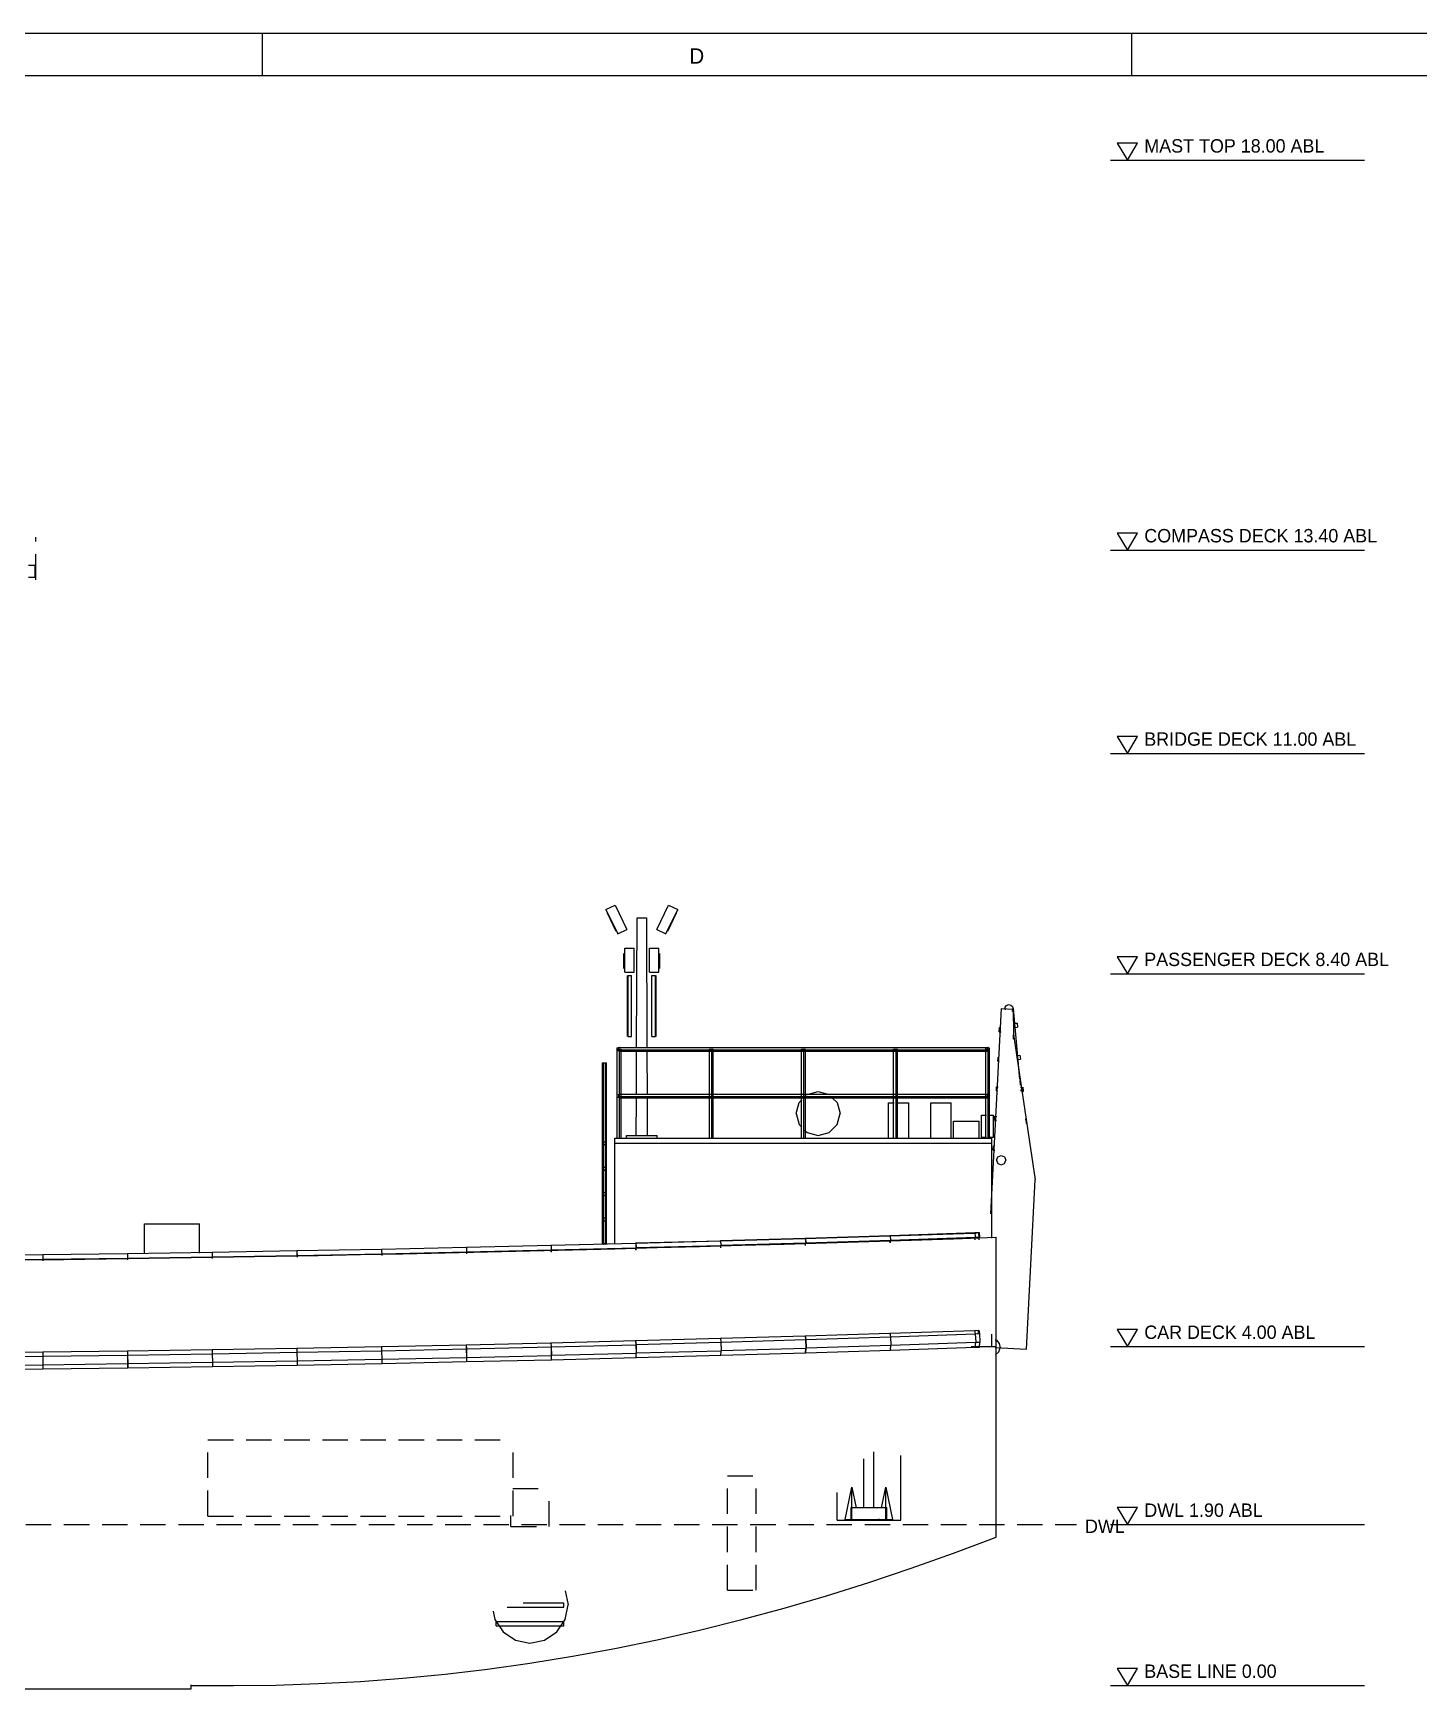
# Model space of a CAD drawing. Extents: x 5 to 836, y 5 to 589.
# Drawn here: x 290.9 to 454.4, y 393.6 to 589 of the extents above; entities that cross this region are included whole.
import ezdxf
from ezdxf.enums import TextEntityAlignment as Align

# ---------------------------------------------------------------- set-up
doc = ezdxf.new("R2010")
doc.units = 0
doc.linetypes.add('DASHED', pattern=[4.5, 3, -1.5])
for name, color, linetype in [('DETAIL', 8, 'CONTINUOUS'), ('DIM', 3, 'CONTINUOUS'), ('FRAME', 7, 'CONTINUOUS'), ('MARKING', 4, 'DASHED'), ('OUTLINE', 7, 'CONTINUOUS'), ('TEXT', 7, 'CONTINUOUS'), ('THIN', 7, 'CONTINUOUS'), ('WATERLINE', 4, 'DASHED')]:
    doc.layers.add(name, color=color, linetype=linetype)

msp = doc.modelspace()

# ---------------------------------------------------------------- linework, layer by layer
at = {"layer": 'DETAIL'}
for p, q in [((290.3, 526.2), (291.1, 526.2)), ((291.1, 524.8), (291.1, 526.2)), ((290.3, 524.8), (291.1, 524.8)), ((358.46, 485.58), (359.54, 486.1)), ((358.46, 485.58), (359.86, 482.7)), ((359.54, 486.1), (360.94, 483.22)), ((362.15, 484.6), (363.25, 484.6)), ((364.46, 483.22), (365.86, 486.1)), ((365.54, 482.7), (366.94, 485.58)), ((365.86, 486.1), (366.94, 485.58)), ((359.86, 482.7), (360.94, 483.22)), ((364.46, 483.22), (365.54, 482.7)), ((360.7, 481), (361.8, 481)), ((360.7, 478.2), (360.7, 481)), ((361.8, 478.2), (361.8, 481)), ((363.6, 481), (364.7, 481)), ((363.6, 478.2), (363.6, 481)), ((364.7, 478.2), (364.7, 481)), ((360.7, 478.2), (361.8, 478.2)), ((361.1, 477.8), (361.5, 477.8)), ((361.1, 470.6), (361.1, 477.8)), ((361.5, 470.6), (361.5, 477.8)), ((363.6, 478.2), (364.7, 478.2)), ((363.9, 477.8), (364.3, 477.8)), ((363.9, 470.6), (363.9, 477.8)), ((364.3, 470.6), (364.3, 477.8)), ((403.9, 449.66), (405.13, 473.89)), ((405.13, 473.89), (406.53, 473.82)), ((405.33, 473.81), (405.33, 473.88)), ((405.53, 473.8), (405.58, 474.06)), ((405.53, 473.8), (405.67, 473.82)), ((405.58, 474.06), (405.74, 474.26)), ((405.74, 474.26), (405.99, 474.35)), ((405.99, 474.35), (406.24, 474.3)), ((406.24, 474.3), (406.44, 474.14)), ((406.4, 473.54), (406.48, 473.64)), ((406.44, 474.14), (406.53, 473.89)), ((406.46, 473.89), (406.53, 473.89)), ((406.48, 473.64), (406.53, 473.89)), ((406.53, 473.89), (407.29, 465.54)), ((406.53, 473.82), (406.58, 470.82)), ((404.89, 471.15), (404.92, 471.65)), ((404.89, 471.15), (405.09, 471.14)), ((404.92, 471.65), (405.05, 471.65)), ((406.61, 471.96), (406.63, 471.64)), ((406.63, 471.64), (407.03, 471.68)), ((406.65, 472.15), (406.99, 472.18)), ((406.99, 472.18), (407.03, 471.68)), ((359.8, 469.25), (360.08, 469.34)), ((359.8, 458.6), (359.8, 469.25)), ((359.8, 469.1), (360.25, 469.1)), ((360, 468.85), (360, 469.3)), ((360, 469.3), (403.5, 469.3)), ((360, 469.02), (403.5, 469.02)), ((360.08, 469.34), (360.15, 469.24)), ((360.08, 458.6), (360.08, 469.1)), ((360.25, 458.6), (360.25, 469.1)), ((361.1, 470.6), (361.5, 470.6)), ((363.9, 470.6), (364.3, 470.6)), ((370.67, 469.1), (371.13, 469.1)), ((370.67, 458.6), (370.67, 469.1)), ((370.95, 458.6), (370.95, 469.1)), ((371.13, 458.6), (371.13, 469.1)), ((381.55, 469.1), (382, 469.1)), ((381.55, 458.6), (381.55, 469.1)), ((381.83, 458.6), (381.83, 469.1)), ((382, 458.6), (382, 469.1)), ((392.42, 469.1), (392.87, 469.1)), ((392.42, 458.6), (392.42, 469.1)), ((392.7, 458.6), (392.7, 469.1)), ((392.87, 458.6), (392.87, 469.1)), ((403.3, 469.25), (403.58, 469.34)), ((403.3, 458.6), (403.3, 469.25)), ((403.3, 469.1), (403.75, 469.1)), ((403.5, 468.85), (403.5, 469.3)), ((403.58, 469.34), (403.75, 469.1)), ((403.58, 468.86), (403.75, 469.1)), ((403.58, 458.6), (403.58, 469.1)), ((403.75, 458.6), (403.75, 469.1)), ((406.55, 470.26), (406.58, 470.82)), ((406.58, 470.82), (409.11, 453.67)), ((358.05, 467.5), (358.55, 467.5)), ((358.05, 446.03), (358.05, 467.5)), ((358.18, 446.03), (358.18, 467.5)), ((358.42, 446.03), (358.42, 467.5)), ((358.55, 446.03), (358.55, 467.5)), ((359.8, 468.95), (359.85, 468.93)), ((360, 468.85), (403.5, 468.85)), ((403.3, 468.95), (403.58, 468.86)), ((404.71, 467.66), (404.74, 468.16)), ((404.71, 467.66), (404.85, 467.65)), ((404.74, 468.16), (404.87, 468.15)), ((406.93, 468.36), (407.33, 468.39)), ((406.93, 468.36), (406.96, 468.11)), ((407.04, 467.87), (407.38, 467.9)), ((407.33, 468.39), (407.38, 467.9)), ((407.3, 465.4), (407.35, 464.84)), ((359.8, 463.75), (359.85, 463.77)), ((359.8, 463.45), (359.85, 463.43)), ((360, 463.8), (403.5, 463.8)), ((360, 463.35), (360, 463.8)), ((360, 463.52), (403.5, 463.52)), ((360, 463.35), (403.5, 463.35)), ((381.25, 462.8), (381.58, 463.13)), ((382.15, 463.7), (382.2, 463.75)), ((382.2, 463.75), (383.5, 464.1)), ((383.5, 464.1), (384.8, 463.75)), ((384.8, 463.75), (384.85, 463.7)), ((385.18, 463.37), (385.75, 462.8)), ((403.3, 463.75), (403.58, 463.84)), ((403.3, 463.45), (403.58, 463.36)), ((403.5, 463.35), (403.5, 463.8)), ((403.58, 463.84), (403.75, 463.6)), ((403.58, 463.36), (403.75, 463.6)), ((404.54, 464.16), (404.56, 464.66)), ((404.54, 464.16), (404.67, 464.15)), ((404.56, 464.66), (404.76, 464.65)), ((407.4, 464.28), (407.42, 464.14)), ((407.41, 464.59), (407.68, 464.61)), ((407.52, 464.09), (407.72, 464.11)), ((407.68, 464.61), (407.72, 464.11)), ((380.9, 461.5), (381.25, 462.8)), ((380.9, 461.5), (381.25, 460.2)), ((385.75, 462.8), (386.1, 461.5)), ((385.75, 460.2), (386.1, 461.5)), ((391.8, 462.75), (392.47, 462.75)), ((392.8, 462.75), (394.2, 462.75)), ((396.8, 462.75), (399.2, 462.75)), ((402.8, 461.3), (403.36, 461.3)), ((402.8, 458.7), (402.8, 461.3)), ((403.64, 461.3), (404.2, 461.3)), ((404.2, 458.7), (404.2, 461.3)), ((404.36, 460.67), (404.38, 461.17)), ((404.38, 461.17), (404.58, 461.16)), ((381.25, 460.2), (381.58, 459.87)), ((381.91, 459.53), (382.2, 459.25)), ((382.2, 459.25), (383.5, 458.9)), ((383.5, 458.9), (384.8, 459.25)), ((384.8, 459.25), (385.75, 460.2)), ((399.5, 460.6), (402.5, 460.6)), ((399.5, 458.6), (399.5, 460.6)), ((402.5, 458.6), (402.5, 460.6)), ((404.36, 460.67), (404.56, 460.66)), ((407.95, 460.82), (408.02, 460.83)), ((408.02, 460.83), (408.07, 460.33)), ((358.1, 458), (358.2, 458.17)), ((358.1, 458), (358.2, 457.83)), ((358.2, 458.17), (358.4, 458.17)), ((358.2, 457.83), (358.4, 457.83)), ((358.4, 458.17), (358.5, 458)), ((358.4, 457.83), (358.5, 458)), ((359.5, 446.1), (359.5, 458.6)), ((359.5, 458.6), (404, 458.6)), ((359.5, 458), (404, 458)), ((360.9, 458.9), (364.5, 458.9)), ((360.9, 458.6), (360.9, 458.9)), ((364.5, 458.6), (364.5, 458.9)), ((402.8, 458.7), (403.36, 458.7)), ((403.64, 458.7), (404.2, 458.7)), ((404, 446.8), (404, 458.6)), ((404.18, 457.17), (404.21, 457.67)), ((404.21, 457.67), (404.34, 457.66)), ((404.18, 457.17), (404.38, 457.16)), ((404.55, 456), (404.71, 456.39)), ((404.55, 456), (404.71, 455.61)), ((404.71, 456.39), (405.1, 456.55)), ((404.71, 455.61), (405.1, 455.45)), ((405.1, 456.55), (405.49, 456.39)), ((405.1, 455.45), (405.49, 455.61)), ((405.49, 456.39), (405.65, 456)), ((405.49, 455.61), (405.65, 456)), ((358.1, 455), (358.2, 455.17)), ((358.1, 455), (358.2, 454.83)), ((358.2, 455.17), (358.4, 455.17)), ((358.2, 454.83), (358.4, 454.83)), ((358.4, 455.17), (358.5, 455)), ((358.4, 454.83), (358.5, 455)), ((404, 453.68), (404.03, 454.17)), ((404, 453.68), (404.14, 453.67)), ((404.03, 454.17), (404.16, 454.17)), ((408.09, 433.69), (409.11, 453.67)), ((358.1, 452), (358.2, 452.17)), ((358.1, 452), (358.2, 451.83)), ((358.2, 452.17), (358.4, 452.17)), ((358.2, 451.83), (358.4, 451.83)), ((358.4, 452.17), (358.5, 452)), ((358.4, 451.83), (358.5, 452)), ((304, 448.5), (310.5, 448.5)), ((304, 444.97), (304, 448.5)), ((310.5, 445.03), (310.5, 448.5)), ((358.1, 449), (358.2, 449.17)), ((358.1, 449), (358.2, 448.83)), ((358.2, 449.17), (358.4, 449.17)), ((358.2, 448.83), (358.4, 448.83)), ((358.4, 449.17), (358.5, 449)), ((358.4, 448.83), (358.5, 449)), ((331.99, 445.51), (341.99, 445.72)), ((341.99, 445.73), (351.99, 445.96)), ((341.99, 445.72), (351.99, 445.95)), ((341.99, 445.73), (342.01, 445.17)), ((341.99, 445.72), (342.01, 444.96)), ((341.99, 445.72), (341.99, 445.65)), ((351.98, 445.95), (361.98, 446.2)), ((351.99, 445.96), (352.01, 445.4)), ((352, 445.96), (362, 446.21)), ((352, 445.96), (352.01, 445.41)), ((352.01, 445.41), (362.01, 445.66)), ((358.13, 446.06), (358.2, 446.17)), ((358.2, 446.17), (358.4, 446.17)), ((358.4, 446.17), (358.47, 446.06)), ((361.98, 446.2), (371.98, 446.47)), ((361.98, 446.2), (362, 446.22)), ((361.98, 446.2), (361.98, 446.14)), ((361.98, 446.2), (361.98, 446.13)), ((362, 446.22), (372, 446.49)), ((362, 446.22), (362.02, 445.67)), ((362, 446.21), (362.01, 445.66)), ((362.01, 445.42), (362.01, 445.66)), ((362.02, 445.67), (372.02, 445.94)), ((362.02, 445.37), (362.02, 445.67)), ((371.97, 446.46), (381.97, 446.76)), ((371.97, 446.46), (372, 446.5)), ((371.98, 446.47), (372, 446.49)), ((371.98, 446.47), (371.98, 446.41)), ((372, 446.5), (382, 446.79)), ((372, 446.5), (372.03, 445.95)), ((372, 446.49), (372.02, 445.94)), ((372.02, 445.64), (372.03, 445.95)), ((372.02, 445.64), (372.02, 445.94)), ((372.03, 445.95), (382.03, 446.24)), ((381.96, 446.75), (391.96, 447.06)), ((381.96, 446.75), (382.01, 446.79)), ((381.97, 446.76), (382, 446.79)), ((382, 446.79), (382.03, 446.24)), ((382.01, 446.79), (392.01, 447.11)), ((382.01, 446.79), (382.04, 446.25)), ((382.02, 445.93), (382.04, 446.25)), ((382.02, 445.93), (382.03, 446.24)), ((382.04, 446.25), (392.04, 446.56)), ((391.96, 447.06), (401.96, 447.39)), ((391.96, 447.06), (392.01, 447.11)), ((391.96, 447.06), (392.01, 447.11)), ((392.01, 447.11), (402.01, 447.44)), ((392.01, 447.11), (392.04, 446.56)), ((392.01, 447.11), (392.05, 446.57)), ((392.02, 446.25), (392.04, 446.56)), ((392.03, 446.25), (392.05, 446.57)), ((392.05, 446.57), (402.05, 446.9)), ((401.95, 447.39), (402.01, 447.45)), ((401.95, 447.39), (401.95, 447.32)), ((401.95, 447.39), (402.14, 447.39)), ((401.96, 447.39), (402.01, 447.44)), ((401.96, 447.39), (401.96, 447.33)), ((402.01, 447.45), (402.51, 447.46)), ((402.01, 447.45), (402.05, 446.91)), ((402.01, 447.44), (402.05, 446.9)), ((402.03, 446.58), (402.05, 446.91)), ((402.03, 446.58), (402.05, 446.9)), ((402.05, 446.91), (402.55, 446.93)), ((402.39, 447.4), (402.45, 447.4)), ((402.45, 447.4), (402.51, 447.46)), ((402.45, 447.4), (402.46, 446.83)), ((402.46, 446.83), (402.48, 446.71)), ((402.51, 447.46), (402.55, 446.93)), ((402.53, 446.6), (402.55, 446.93)), ((282, 444.76), (292, 444.87)), ((282, 444.2), (292, 444.31)), ((291.99, 444.87), (301.99, 445)), ((292, 444.87), (292, 444.1)), ((292, 444.31), (302, 444.44)), ((292, 444.36), (292, 444.31)), ((301.99, 445), (311.99, 445.15)), ((301.99, 445), (302, 444.23)), ((302, 444.44), (312, 444.59)), ((302, 444.44), (302.01, 444.23)), ((311.99, 445.15), (321.99, 445.32)), ((311.99, 445.15), (312.01, 444.38)), ((311.99, 445.15), (312.01, 444.39)), ((312, 444.59), (322, 444.76)), ((321.99, 445.32), (331.99, 445.51)), ((321.99, 445.32), (322.01, 444.56)), ((321.99, 445.32), (322, 444.76)), ((322, 444.76), (332, 444.95)), ((331.99, 445.51), (332.01, 444.74)), ((332, 444.95), (342, 445.17)), ((342.01, 445.17), (352.01, 445.4)), ((342.01, 445.17), (342.01, 444.96)), ((352.01, 445.17), (352.01, 445.41)), ((352.01, 445.4), (352.01, 445.12)), ((391.96, 435.58), (401.96, 435.91)), ((401.95, 435.84), (401.96, 435.91)), ((401.95, 435.84), (401.96, 435.91)), ((401.96, 435.91), (402.46, 435.93)), ((401.96, 435.91), (402.06, 435.49)), ((401.96, 435.91), (402.06, 435.5)), ((402.41, 435.53), (402.46, 435.93)), ((402.46, 435.93), (402.56, 435.52)), ((311.98, 433.65), (321.98, 433.82)), ((321.98, 433.82), (331.98, 434.01)), ((321.98, 433.82), (322.02, 431.82)), ((321.98, 433.82), (321.99, 433.32)), ((331.98, 434.01), (341.98, 434.22)), ((331.98, 434.01), (332.02, 432.01)), ((341.98, 434.22), (351.98, 434.45)), ((341.98, 434.22), (342.02, 432.22)), ((341.98, 434.22), (341.98, 434.16)), ((341.98, 434.22), (341.99, 433.72)), ((341.99, 433.72), (351.99, 433.96)), ((351.97, 434.45), (361.97, 434.7)), ((351.97, 434.32), (351.97, 434.45)), ((351.97, 434.45), (352.01, 433.97)), ((351.98, 434.45), (351.98, 434.33)), ((351.98, 434.45), (351.99, 433.96)), ((351.99, 433.96), (352.02, 432.96)), ((352.01, 433.97), (362.01, 434.22)), ((352.01, 433.97), (352.03, 432.97)), ((361.97, 434.7), (371.97, 434.97)), ((361.97, 434.64), (361.97, 434.7)), ((361.97, 434.7), (362.01, 434.22)), ((361.97, 434.64), (361.97, 434.7)), ((361.97, 434.7), (362.02, 434.24)), ((362.01, 434.22), (362.03, 433.22)), ((362.02, 434.24), (372.02, 434.51)), ((362.02, 434.24), (362.05, 433.24)), ((371.96, 434.91), (371.97, 434.97)), ((371.97, 434.97), (381.97, 435.27)), ((371.97, 434.91), (371.97, 434.97)), ((371.97, 434.97), (372.02, 434.51)), ((371.97, 434.97), (372.03, 434.52)), ((372.02, 434.51), (372.05, 433.51)), ((372.03, 434.52), (382.03, 434.82)), ((372.03, 434.52), (372.06, 433.53)), ((372.06, 433.53), (382.06, 433.82)), ((381.96, 435.27), (391.96, 435.58)), ((381.96, 435.2), (381.97, 435.27)), ((381.96, 435.2), (381.96, 435.27)), ((381.96, 435.27), (382.04, 434.83)), ((381.97, 435.27), (382.03, 434.82)), ((382.03, 434.82), (382.06, 433.82)), ((382.03, 433.27), (382.06, 433.82)), ((382.04, 434.83), (392.04, 435.14)), ((382.04, 434.83), (382.08, 433.84)), ((382.04, 433.27), (382.08, 433.84)), ((382.08, 433.84), (392.08, 434.15)), ((391.95, 435.51), (391.96, 435.58)), ((391.96, 435.52), (391.96, 435.58)), ((391.96, 435.58), (392.04, 435.14)), ((391.96, 435.58), (392.06, 435.16)), ((392.04, 435.14), (392.08, 434.15)), ((392.04, 433.59), (392.1, 434.16)), ((392.04, 433.58), (392.08, 434.15)), ((392.04, 433.59), (402.04, 433.92)), ((392.06, 435.16), (402.06, 435.49)), ((392.06, 435.16), (392.1, 434.16)), ((392.1, 434.16), (402.1, 434.5)), ((401.55, 434), (404.5, 434)), ((402.03, 433.98), (402.04, 433.92)), ((402.03, 433.98), (402.04, 433.92)), ((402.04, 433.92), (402.1, 434.5)), ((402.04, 433.92), (402.11, 434.5)), ((402.04, 433.92), (402.54, 433.94)), ((402.06, 435.5), (402.56, 435.52)), ((402.06, 435.5), (402.11, 434.5)), ((402.06, 435.49), (402.1, 434.5)), ((402.11, 434.5), (402.61, 434.52)), ((402.51, 434.05), (402.54, 433.94)), ((402.54, 433.94), (402.61, 434.52)), ((402.56, 435.52), (402.61, 434.52)), ((404, 434), (404, 435.47)), ((404.42, 434.78), (404.54, 434.74)), ((404.42, 433.88), (408.09, 433.69)), ((404.54, 434.74), (404.89, 434.36)), ((404.84, 433.36), (405, 433.85)), ((404.89, 434.36), (405, 433.85)), ((281.99, 433.25), (291.99, 433.36)), ((281.99, 432.75), (291.99, 432.86)), ((282.01, 431.75), (292.01, 431.86)), ((291.99, 433.36), (301.99, 433.49)), ((291.99, 433.36), (292.01, 431.36)), ((291.99, 433.36), (291.99, 432.86)), ((291.99, 432.86), (301.99, 432.99)), ((292.01, 431.86), (302.01, 431.99)), ((292.01, 431.86), (292.01, 431.36)), ((301.98, 433.49), (311.98, 433.65)), ((301.98, 433.49), (302.02, 431.49)), ((301.99, 433.49), (302.01, 431.49)), ((301.99, 432.99), (311.99, 433.15)), ((302.01, 431.99), (312.01, 432.15)), ((311.98, 433.65), (312.02, 431.65)), ((311.99, 433.15), (321.99, 433.32)), ((312.01, 432.15), (322.01, 432.32)), ((321.99, 433.32), (331.99, 433.51)), ((322.01, 432.32), (332.01, 432.51)), ((322.01, 432.32), (322.02, 431.82)), ((322.02, 431.82), (332.02, 432.01)), ((331.99, 433.51), (341.99, 433.72)), ((332.01, 432.51), (342.01, 432.72)), ((332.02, 432.01), (342.02, 432.22)), ((341.99, 433.72), (342.02, 432.72)), ((342.02, 432.72), (352.02, 432.96)), ((342.02, 432.72), (342.02, 432.22)), ((342.02, 432.22), (352.02, 432.45)), ((342.02, 432.28), (342.02, 432.22)), ((352.02, 432.96), (352.02, 432.45)), ((352.02, 432.59), (352.03, 432.45)), ((352.02, 432.58), (352.02, 432.45)), ((352.03, 432.97), (362.03, 433.22)), ((352.03, 432.45), (352.03, 432.97)), ((352.03, 432.45), (362.03, 432.7)), ((362.02, 432.77), (362.03, 432.7)), ((362.02, 432.77), (362.03, 432.71)), ((362.03, 432.71), (362.05, 433.24)), ((362.03, 432.7), (362.03, 433.22)), ((362.03, 432.71), (372.03, 432.98)), ((362.05, 433.24), (372.05, 433.51)), ((372.02, 433.04), (372.03, 432.98)), ((372.02, 433.04), (372.03, 432.98)), ((372.03, 432.98), (372.06, 433.53)), ((372.03, 432.98), (372.05, 433.51)), ((372.03, 432.98), (382.03, 433.27)), ((382.01, 433.4), (382.03, 433.27)), ((382.01, 433.4), (382.04, 433.27)), ((382.04, 433.27), (392.04, 433.58)), ((392.03, 433.65), (392.04, 433.58)), ((392.03, 433.65), (392.04, 433.59)), ((404.46, 433.01), (404.84, 433.36)), ((404.5, 411.52), (404.5, 433.51)), ((282.01, 431.25), (292.01, 431.36)), ((292.01, 431.36), (302.01, 431.49)), ((302.02, 431.49), (312.02, 431.65)), ((312.02, 431.65), (322.02, 431.82)), ((388.9, 414.91), (388.9, 420.74)), ((390.1, 414.91), (390.1, 421.57)), ((393.25, 413.5), (393.25, 421.15)), ((385.75, 413.5), (385.75, 416.77)), ((386.7, 413.6), (387.5, 417.4)), ((387.5, 413.6), (387.5, 417.4)), ((387.5, 417.4), (388.01, 414.96)), ((390.99, 414.96), (391.5, 417.4)), ((391.5, 413.6), (391.5, 417.4)), ((391.5, 417.4), (392.3, 413.6)), ((387.4, 415), (391.6, 415)), ((387.4, 413.6), (387.4, 415)), ((391.6, 413.6), (391.6, 415)), ((385.75, 413.5), (393.25, 413.5)), ((386.7, 413.6), (392.3, 413.6)), ((388.29, 413.67), (388.3, 413.6)), ((390.7, 413.6), (390.71, 413.67)), ((346.82, 403.25), (353.5, 403.25)), ((348.7, 403.75), (353.5, 403.75)), ((353.5, 403.25), (353.5, 403.75)), ((345.5, 401.55), (353.5, 401.55)), ((345.5, 401.05), (345.5, 401.55)), ((345.5, 401.05), (353.5, 401.05)), ((353.5, 401.05), (353.5, 401.55)), ((149.5, 393.6), (309.5, 393.6)), ((309.5, 393.6), (309.5, 394.07))]:
    msp.add_line(p, q, dxfattribs=at)
at = {"layer": 'DIM'}
for p, q in [((421.2, 576), (418.8, 576)), ((418.8, 576), (420, 574)), ((420, 574), (421.2, 576)), ((418, 574), (448, 574)), ((421.2, 530), (418.8, 530)), ((418.8, 530), (420, 528)), ((420, 528), (421.2, 530)), ((418, 528), (448, 528)), ((421.2, 506), (418.8, 506)), ((418.8, 506), (420, 504)), ((420, 504), (421.2, 506)), ((418, 504), (448, 504)), ((421.2, 480), (418.8, 480)), ((418.8, 480), (420, 478)), ((420, 478), (421.2, 480)), ((418, 478), (448, 478)), ((421.2, 436), (418.8, 436)), ((418.8, 436), (420, 434)), ((420, 434), (421.2, 436)), ((418, 434), (448, 434)), ((421.2, 415), (418.8, 415)), ((418.8, 415), (420, 413)), ((420, 413), (421.2, 415)), ((418, 413), (448, 413)), ((421.2, 396), (418.8, 396)), ((418.8, 396), (420, 394)), ((420, 394), (421.2, 396)), ((418, 394), (448, 394))]:
    msp.add_line(p, q, dxfattribs=at)
at = {"layer": 'FRAME'}
msp.add_line((10, 584), (831, 584), dxfattribs=at)
at = {"layer": 'MARKING'}
for p, q in [((291.2, 524.5), (291.2, 529.5)), ((311.5, 414), (311.5, 423)), ((311.5, 423), (347.5, 423)), ((347.5, 414), (347.5, 423)), ((372.8, 405.25), (372.8, 418.75)), ((372.8, 418.75), (376.2, 418.75)), ((376.2, 405.25), (376.2, 418.75)), ((347.46, 417.25), (351.75, 417.25)), ((351.75, 412.75), (351.75, 417.25)), ((311.5, 414), (347.5, 414)), ((347.25, 412.75), (347.25, 414.07)), ((347.25, 412.75), (351.75, 412.75)), ((372.8, 405.25), (376.2, 405.25))]:
    msp.add_line(p, q, dxfattribs=at)
at = {"layer": 'OUTLINE'}
for p, q in [((358.59, 485.19), (359.63, 483.03)), ((362.09, 469.22), (362.15, 484.6)), ((363.25, 484.6), (363.31, 469.22)), ((365.77, 483.03), (366.81, 485.19)), ((360.58, 478.6), (360.58, 480.4)), ((364.82, 478.6), (364.82, 480.4)), ((361.02, 470.6), (361.02, 477.8)), ((364.38, 470.6), (364.38, 477.8)), ((362.07, 463.7), (362.09, 468.87)), ((363.31, 468.87), (363.33, 463.7)), ((362.05, 458.81), (362.07, 463.35)), ((363.33, 463.35), (363.35, 458.81)), ((391.8, 458.53), (391.8, 462.75)), ((394.2, 458.53), (394.2, 462.75)), ((396.8, 458.53), (396.8, 462.75)), ((399.2, 458.53), (399.2, 462.75)), ((354.5, 445.41), (359.5, 445.54)), ((359.5, 445.54), (364.5, 445.67)), ((364.5, 445.67), (369.5, 445.81)), ((369.5, 445.81), (374.5, 445.95)), ((374.5, 445.95), (379.5, 446.09)), ((379.5, 446.09), (384.5, 446.24)), ((384.5, 446.24), (389.5, 446.4)), ((389.5, 446.4), (394.5, 446.56)), ((394.5, 446.56), (399.5, 446.73)), ((399.5, 446.73), (404.5, 446.9)), ((404.43, 446.7), (404.5, 446.7)), ((404.5, 433.51), (404.5, 446.9)), ((289.5, 444.23), (294.5, 444.29)), ((294.5, 444.29), (299.5, 444.36)), ((299.5, 444.36), (304.5, 444.43)), ((304.5, 444.43), (309.5, 444.51)), ((309.5, 444.51), (314.5, 444.59)), ((314.5, 444.59), (319.5, 444.67)), ((319.5, 444.67), (324.5, 444.76)), ((321.99, 445.32), (322, 445.12)), ((321.99, 445.32), (322, 445.12)), ((324.5, 444.76), (329.5, 444.86)), ((329.5, 444.86), (334.5, 444.96)), ((334.5, 444.96), (339.5, 445.07)), ((339.5, 445.07), (344.5, 445.18)), ((344.5, 445.18), (349.5, 445.29)), ((349.5, 445.29), (354.5, 445.41)), ((321.98, 433.82), (321.99, 433.62)), ((301.99, 432.99), (301.99, 432.93)), ((322.01, 431.95), (322.02, 431.82)), ((399.5, 409.61), (404.5, 411.5)), ((394.5, 407.83), (399.5, 409.61)), ((389.5, 406.15), (394.5, 407.83)), ((353.67, 405.16), (354, 403.5)), ((379.5, 403.13), (384.5, 404.59)), ((384.5, 404.59), (389.5, 406.15)), ((345.14, 402.77), (345.34, 401.78)), ((353.66, 401.78), (354, 403.5)), ((374.5, 401.78), (379.5, 403.13)), ((345.34, 401.78), (346.32, 400.32)), ((352.68, 400.32), (353.66, 401.78)), ((369.5, 400.54), (374.5, 401.78)), ((346.32, 400.32), (347.78, 399.34)), ((347.78, 399.34), (349.5, 399)), ((349.5, 399), (351.22, 399.34)), ((351.22, 399.34), (352.68, 400.32)), ((359.5, 398.38), (364.5, 399.4)), ((364.5, 399.4), (369.5, 400.54)), ((349.5, 396.65), (354.5, 397.46)), ((354.5, 397.46), (359.5, 398.38)), ((329.5, 394.49), (334.5, 394.86)), ((334.5, 394.86), (339.5, 395.35)), ((339.5, 395.35), (344.5, 395.94)), ((344.5, 395.94), (349.5, 396.65)), ((309.43, 394), (314.5, 394)), ((314.5, 394), (319.5, 394.05)), ((319.5, 394.05), (324.5, 394.22)), ((324.5, 394.22), (329.5, 394.49))]:
    msp.add_line(p, q, dxfattribs=at)
at = {"layer": 'THIN'}
for p, q in [((5, 589), (836, 589)), ((317.88, 589), (317.88, 584)), ((420.5, 589), (420.5, 584))]:
    msp.add_line(p, q, dxfattribs=at)
at = {"layer": 'WATERLINE'}
msp.add_line((56, 413), (414, 413), dxfattribs=at)

# ---------------------------------------------------------------- texts
at = {"layer": 'TEXT'}
msp.add_text('D', height=1.8, dxfattribs=at).set_placement((369.19, 585.4), align=Align.CENTER)
for s, p in [('MAST TOP 18.00 ABL', (422, 574.9)), ('COMPASS DECK 13.40 ABL', (422, 528.9)), ('BRIDGE DECK 11.00 ABL', (422, 504.9)), ('PASSENGER DECK 8.40 ABL', (422, 478.9)), ('CAR DECK 4.00 ABL', (422, 434.9)), ('DWL 1.90 ABL', (422, 413.9)), ('DWL', (415, 412)), ('BASE LINE 0.00', (422, 394.9))]:
    msp.add_text(s, height=1.58, dxfattribs=at).set_placement(p)

doc.saveas('drawing.dxf')
